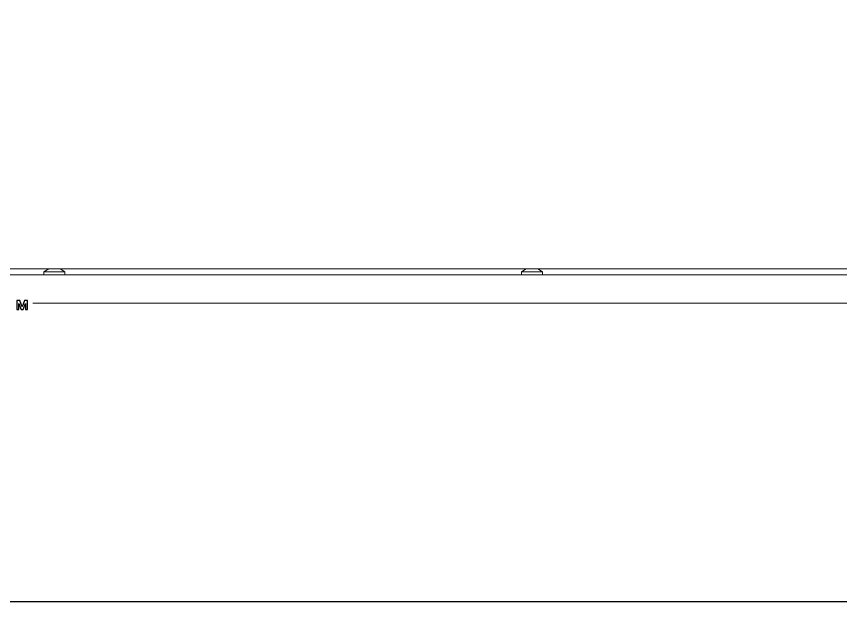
# Model space of a CAD drawing. Header units: centimetres. Extents: x -84 to 84, y -59 to 59.
# Drawn here: x -2.17 to 40.96, y -59.45 to -28.82 of the extents above; entities that cross this region are included whole.
import ezdxf

# ---------------------------------------------------------------- set-up
doc = ezdxf.new("R2010")
doc.units = ezdxf.units.CM
doc.header["$MEASUREMENT"] = 0
doc.layers.add('layer 1', color=7, linetype='Continuous')

msp = doc.modelspace()

# ---------------------------------------------------------------- linework, layer by layer
at = {"layer": 'layer 1', "color": 250}
msp.add_lwpolyline([(-84.1, -59.44999), (84.1, -59.44999), (84.1, 59.44999), (-84.1, 59.44999), (-84.1, -59.44999)], close=True, dxfattribs=at)
at = {"layer": 'layer 1', "color": 250, "lineweight": 20}
msp.add_open_spline([(69.88936, -40.77984), (70.99289, -39.2587), (71.50885, -38.55168), (72.613, -37.02968), (72.613, -37.02968), (72.77094, -36.81196), (72.89012, -36.79535), (72.94823, -36.83316), (72.94823, -36.83316), (73.01214, -36.88393), (73.00004, -37.00706), (72.85093, -37.2126), (72.85093, -37.2126), (72.85093, -37.2126), (70.13043, -40.95844), (70.13043, -40.95844), (70.13043, -40.95844), (70.13043, -40.95844), (70.12801, -40.95668), (70.12801, -40.95668), (70.12801, -40.95668), (69.49025, -41.81527), (68.50593, -42.36796), (67.31672, -42.34152), (67.31672, -42.34152), (67.31672, -42.34152), (-73.66862, -42.34152), (-73.66862, -42.34152), (-73.66862, -42.34152), (-73.95708, -42.34152), (-74.18329, -42.32763), (-74.18329, -42.20146), (-74.18329, -42.20146), (-74.18329, -42.06525), (-73.97313, -42.0411), (-73.69688, -42.0411), (-73.69688, -42.0411), (-73.69688, -42.0411), (67.31672, -42.0411), (67.31672, -42.0411), (67.31672, -42.0411), (67.31672, -42.0411), (67.3846, -42.03998), (67.3846, -42.03998), (67.3846, -42.03998), (68.50203, -42.02154), (69.27938, -41.5315), (69.883, -40.77522), (69.883, -40.77522), (69.883, -40.77522), (69.88936, -40.77984), (69.88936, -40.77984)], degree=3, knots=[0, 0, 0, 0, 0.07142857, 0.07142857, 0.07142857, 0.07142857, 0.14285714, 0.14285714, 0.14285714, 0.14285714, 0.21428571, 0.21428571, 0.21428571, 0.21428571, 0.28571429, 0.28571429, 0.28571429, 0.28571429, 0.35714286, 0.35714286, 0.35714286, 0.35714286, 0.42857143, 0.42857143, 0.42857143, 0.42857143, 0.5, 0.5, 0.5, 0.5, 0.57142857, 0.57142857, 0.57142857, 0.57142857, 0.64285714, 0.64285714, 0.64285714, 0.64285714, 0.71428571, 0.71428571, 0.71428571, 0.71428571, 0.78571429, 0.78571429, 0.78571429, 0.78571429, 0.85714286, 0.85714286, 0.85714286, 0.85714286, 1, 1, 1, 1], dxfattribs=at)
at = {"layer": 'layer 1', "color": 9, "lineweight": 20}
msp.add_open_spline([(-73.69688, -42.0411), (-73.69688, -42.0411), (67.31671, -42.0411), (67.31671, -42.0411), (67.31671, -42.0411), (67.31671, -42.0411), (67.31671, -42.34152), (67.31671, -42.34152), (67.31671, -42.34152), (67.31671, -42.34152), (-73.66862, -42.34152), (-73.66862, -42.34152), (-73.66862, -42.34152), (-73.95707, -42.34152), (-74.18328, -42.32763), (-74.18328, -42.20146), (-74.18328, -42.20146), (-74.18328, -42.06525), (-73.97313, -42.0411), (-73.69688, -42.0411)], degree=3, knots=[0, 0, 0, 0, 0.16666667, 0.16666667, 0.16666667, 0.16666667, 0.33333333, 0.33333333, 0.33333333, 0.33333333, 0.5, 0.5, 0.5, 0.5, 0.66666667, 0.66666667, 0.66666667, 0.66666667, 1, 1, 1, 1], dxfattribs=at)
at = {"layer": 'layer 1', "color": 250, "lineweight": 20}
for points in [[(-0.48331, -42.04129), (-0.48331, -42.04129), (-0.7333, -42.18213), (-0.7333, -42.18213)], [(0.1167, -42.04129), (0.1167, -42.04129), (0.3667, -42.18346), (0.3667, -42.18346)], [(24.51669, -42.04129), (24.51669, -42.04129), (24.2667, -42.18213), (24.2667, -42.18213)], [(25.1167, -42.04129), (25.1167, -42.04129), (25.3667, -42.18346), (25.3667, -42.18346)]]:
    msp.add_open_spline(points, degree=3, dxfattribs=at)
at = {"layer": 'layer 1', "color": 253, "lineweight": 20}
for points in [[(-0.7333, -42.34222), (-0.7333, -42.34222), (0.3667, -42.34222), (0.3667, -42.34222), (0.3667, -42.34222), (0.3667, -42.34222), (0.3667, -42.18222), (0.3667, -42.18222), (0.3667, -42.18222), (0.3667, -42.18222), (-0.7333, -42.18222), (-0.7333, -42.18222), (-0.7333, -42.18222), (-0.7333, -42.18222), (-0.7333, -42.34222), (-0.7333, -42.34222)], [(24.2667, -42.34222), (24.2667, -42.34222), (25.3667, -42.34222), (25.3667, -42.34222), (25.3667, -42.34222), (25.3667, -42.34222), (25.3667, -42.18222), (25.3667, -42.18222), (25.3667, -42.18222), (25.3667, -42.18222), (24.2667, -42.18222), (24.2667, -42.18222), (24.2667, -42.18222), (24.2667, -42.18222), (24.2667, -42.34222), (24.2667, -42.34222)]]:
    msp.add_open_spline(points, degree=3, knots=[0, 0, 0, 0, 0.2, 0.2, 0.2, 0.2, 0.4, 0.4, 0.4, 0.4, 0.6, 0.6, 0.6, 0.6, 1, 1, 1, 1], dxfattribs=at)
at = {"layer": 'layer 1', "color": 155}
msp.add_open_spline([(-2.14957, -43.68325), (-2.14957, -43.68325), (-1.99273, -43.68325), (-1.99273, -43.68325), (-1.99273, -43.68325), (-1.99273, -43.68325), (-1.87578, -44.01498), (-1.87578, -44.01498), (-1.87578, -44.01498), (-1.87578, -44.01498), (-1.75685, -43.68325), (-1.75685, -43.68325), (-1.75685, -43.68325), (-1.75685, -43.68325), (-1.60107, -43.68325), (-1.60107, -43.68325), (-1.60107, -43.68325), (-1.60107, -43.68325), (-1.60107, -44.15929), (-1.60107, -44.15929), (-1.60107, -44.15929), (-1.60107, -44.15929), (-1.70839, -44.15929), (-1.70839, -44.15929), (-1.70839, -44.15929), (-1.70839, -44.15929), (-1.70839, -43.84591), (-1.70839, -43.84591), (-1.70839, -43.84591), (-1.70839, -43.84591), (-1.82365, -44.15929), (-1.82365, -44.15929), (-1.82365, -44.15929), (-1.82365, -44.15929), (-1.93173, -44.15929), (-1.93173, -44.15929), (-1.93173, -44.15929), (-1.93173, -44.15929), (-2.04226, -43.84591), (-2.04226, -43.84591), (-2.04226, -43.84591), (-2.04226, -43.84591), (-2.04226, -44.15929), (-2.04226, -44.15929), (-2.04226, -44.15929), (-2.04226, -44.15929), (-2.14957, -44.15929), (-2.14957, -44.15929), (-2.14957, -44.15929), (-2.14957, -44.15929), (-2.14957, -43.68325), (-2.14957, -43.68325)], degree=3, knots=[0, 0, 0, 0, 0.07142857, 0.07142857, 0.07142857, 0.07142857, 0.14285714, 0.14285714, 0.14285714, 0.14285714, 0.21428571, 0.21428571, 0.21428571, 0.21428571, 0.28571429, 0.28571429, 0.28571429, 0.28571429, 0.35714286, 0.35714286, 0.35714286, 0.35714286, 0.42857143, 0.42857143, 0.42857143, 0.42857143, 0.5, 0.5, 0.5, 0.5, 0.57142857, 0.57142857, 0.57142857, 0.57142857, 0.64285714, 0.64285714, 0.64285714, 0.64285714, 0.71428571, 0.71428571, 0.71428571, 0.71428571, 0.78571429, 0.78571429, 0.78571429, 0.78571429, 0.85714286, 0.85714286, 0.85714286, 0.85714286, 1, 1, 1, 1], dxfattribs=at)
at = {"layer": 'layer 1', "color": 155, "lineweight": 9}
msp.add_open_spline([(-1.32128, -43.82909), (-1.32128, -43.82909), (67.31669, -43.82909), (67.31669, -43.82909)], degree=3, dxfattribs=at)

doc.saveas('drawing.dxf')
